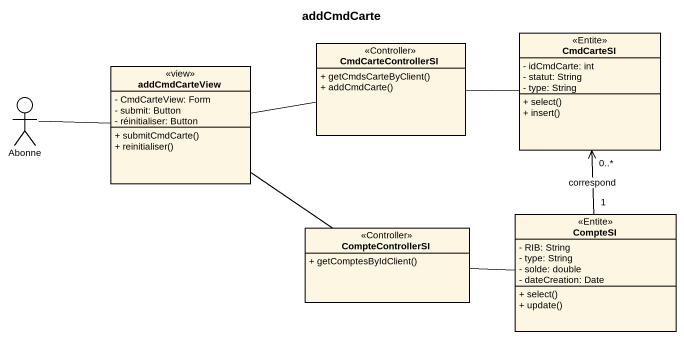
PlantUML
@startuml
title addCmdCarte
allowmixing
hide circle
hide empty members
skinparam classAttributeIconSize 0
class CmdCarteControllerSI <<Controller>> {
  + getCmdsCarteByClient()
  + addCmdCarte()
}
class CmdCarteSI <<Entite>> {
  - idCmdCarte: int
  - statut: String
  - type: String
  + select()
  + insert()
}
class addCmdCarteView <<view>> {
  - CmdCarteView: Form
  - submit: Button
  - réinitialiser: Button
  + submitCmdCarte()
  + reinitialiser()
}
actor Abonne
class CompteControllerSI <<Controller>> {
  + getComptesByIdClient()
}
class CompteSI <<Entite>> {
  - RIB: String
  - type: String
  - solde: double
  - dateCreation: Date
  + select()
  + update()
}
CmdCarteControllerSI -right- CmdCarteSI
CmdCarteSI "0..*" <-- "1" CompteSI : correspond
addCmdCarteView -right- CmdCarteControllerSI
addCmdCarteView -- CompteControllerSI
Abonne -right- addCmdCarteView
CompteControllerSI -right- CompteSI
@enduml
